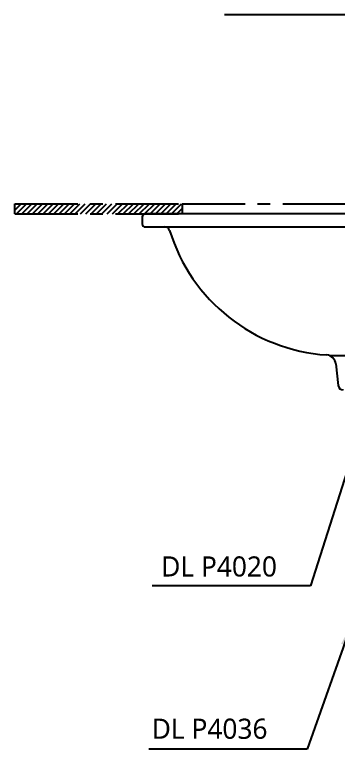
# Model space of a CAD drawing. Extents: x 283 to 7722, y -137 to 2100.
# Drawn here: x 5755 to 6076, y 277 to 1007 of the extents above; entities that cross this region are included whole.
import ezdxf

# ---------------------------------------------------------------- set-up
doc = ezdxf.new("R2010")
doc.units = 0
doc.header["$LTSCALE"] = 50
doc.header["$MEASUREMENT"] = 0
doc.linetypes.add('CENTER', pattern=[2, 1.25, -0.25, 0.25, -0.25])
doc.layers.get('0').update_dxf_attribs({"linetype": 'CONTINUOUS'})
doc.layers.add('1', color=1, linetype='CENTER')
doc.layers.add('3', color=3, linetype='CONTINUOUS')
doc.styles.add('GHS', font='txt.shx', dxfattribs={"bigfont": 'ghs.shx'})
doc.styles.get("Standard").update_dxf_attribs({"font": 'NanumGothic.ttf'})
doc.dimstyles.get("Standard").update_dxf_attribs({"dimtxt": 2.5, "dimasz": 2, "dimexe": 2, "dimexo": 1, "dimgap": 2, "dimtad": 1, "dimdec": 0, "dimlfac": 10, "dimrnd": 1, "dimzin": 0, "dimdsep": 46, "dimtxsty": 'Standard', "dimcen": 0, "dimclrd": 7, "dimclre": 7, "dimclrt": 2, "dimadec": 0, "dimazin": 0, "dimtfac": 1, "dimtdec": 0, "dimtofl": 0, "dimtmove": 0, "dimatfit": 3, "dimfxl": 0, "dimtolj": 1, "dimtzin": 0, "dimarcsym": 0})

msp = doc.modelspace()

# ---------------------------------------------------------------- hatches: boundary and pattern name
h = msp.add_hatch()
h.set_pattern_fill('ANSI31', color=256, scale=30, style=0)
h.set_pattern_definition([(45, (3855.2243, 0), (-2.6516504, 2.6516504), [])])
h.paths.add_polyline_path([(6220.22427, 809.14283), (6358.22427, 809.14283), (6358.22427, 819.14283), (6220.22427, 819.14283)])
h.paths.add_polyline_path([(5755.22427, 809.14283), (5921.22427, 809.14283), (5921.22427, 819.14283), (5755.22427, 819.14283)])

# ---------------------------------------------------------------- linework, layer by layer
at = {"layer": '1'}
for p, q in [((5755.22427, 819.14283), (5921.22427, 819.14283)), ((5755.22427, 809.14283), (5755.22427, 819.14283)), ((5921.22427, 819.14283), (6220.22427, 819.14283)), ((5921.22427, 819.14283), (5921.22427, 809.14283)), ((5755.22427, 809.14283), (5921.22427, 809.14283))]:
    msp.add_line(p, q, dxfattribs=at)
at = {"layer": '3', "color": 7}
for p, q in [((5881.72427, 806.14283), (5881.72427, 799.14283)), ((6253.72427, 809.14283), (5884.72427, 809.14283)), ((5884.72427, 796.14283), (6111.72427, 796.14283)), ((6067.50031, 668.30305), (6111.72427, 668.30305)), ((6073.67474, 660.19842), (6076.2071, 638.5616))]:
    msp.add_line(p, q, dxfattribs=at)
for centre, radius, start, end in [((5884.72427, 806.14283), 3, 90, 180), ((5884.72427, 799.14283), 3, 180, 270), ((5904.15033, 791.14283), 5, 17.48779673, 90), ((6076.43825, 843.72671), 175.13402, 196.95796841, 266.19032236), ((6063.74253, 659.03596), 10, 6.67550305, 83.91872381), ((6081.1732, 639.14283), 5, 186.67550305, 270)]:
    msp.add_arc(centre, radius, start, end, dxfattribs=at)

# ---------------------------------------------------------------- texts
at = {"color": 2, "char_height": 20, "attachment_point": 1, "style": 'GHS'}
for s, insert in [('{\\fNanumGothic|b0|i0|c129|p50;DL P4020}', (5900.5495, 468.83563)), ('{\\fNanumGothic|b0|i0|c129|p50;DL P4036}', (5891.16567, 307.65914))]:
    msp.add_mtext_dynamic_manual_height_columns(s, width=158.3659725, gutter_width=13.505, heights=[0], dxfattribs=dict(at, insert=insert))

# ---------------------------------------------------------------- leaders
for points, override in [([(6163.18771, 917.17281), (6087.85268, 1006.96897), (5963.24521, 1006.96897)], {"dimtxt": 20, "dimasz": 20, "dimexe": 10, "dimexo": 8, "dimgap": 10, "dimtad": 0, "dimtoh": 1, "dimdec": 4, "dimlfac": 1, "dimzin": 8, "dimclrd": 3, "dimclre": 3, "dimtdec": 4, "dimarcsym": 1}), ([(6092.07509, 575.83181), (6048.76481, 439.70835), (5891.48416, 439.70835)], {"dimtxt": 25, "dimasz": 20, "dimexe": 10, "dimexo": 8, "dimgap": 10, "dimtad": 0, "dimdec": 4, "dimlfac": 1, "dimzin": 8, "dimclrd": 3, "dimclre": 3, "dimtdec": 4, "dimarcsym": 1}), ([(6088.76078, 399.79684), (6045.4505, 277.20299), (5888.16985, 277.20299)], {"dimtxt": 25, "dimasz": 20, "dimexe": 10, "dimexo": 8, "dimgap": 10, "dimtad": 0, "dimdec": 4, "dimlfac": 1, "dimzin": 8, "dimclrd": 3, "dimclre": 3, "dimtdec": 4, "dimarcsym": 1})]:
    msp.add_leader(points, dimstyle='Standard', override=override)

doc.saveas('drawing.dxf')
